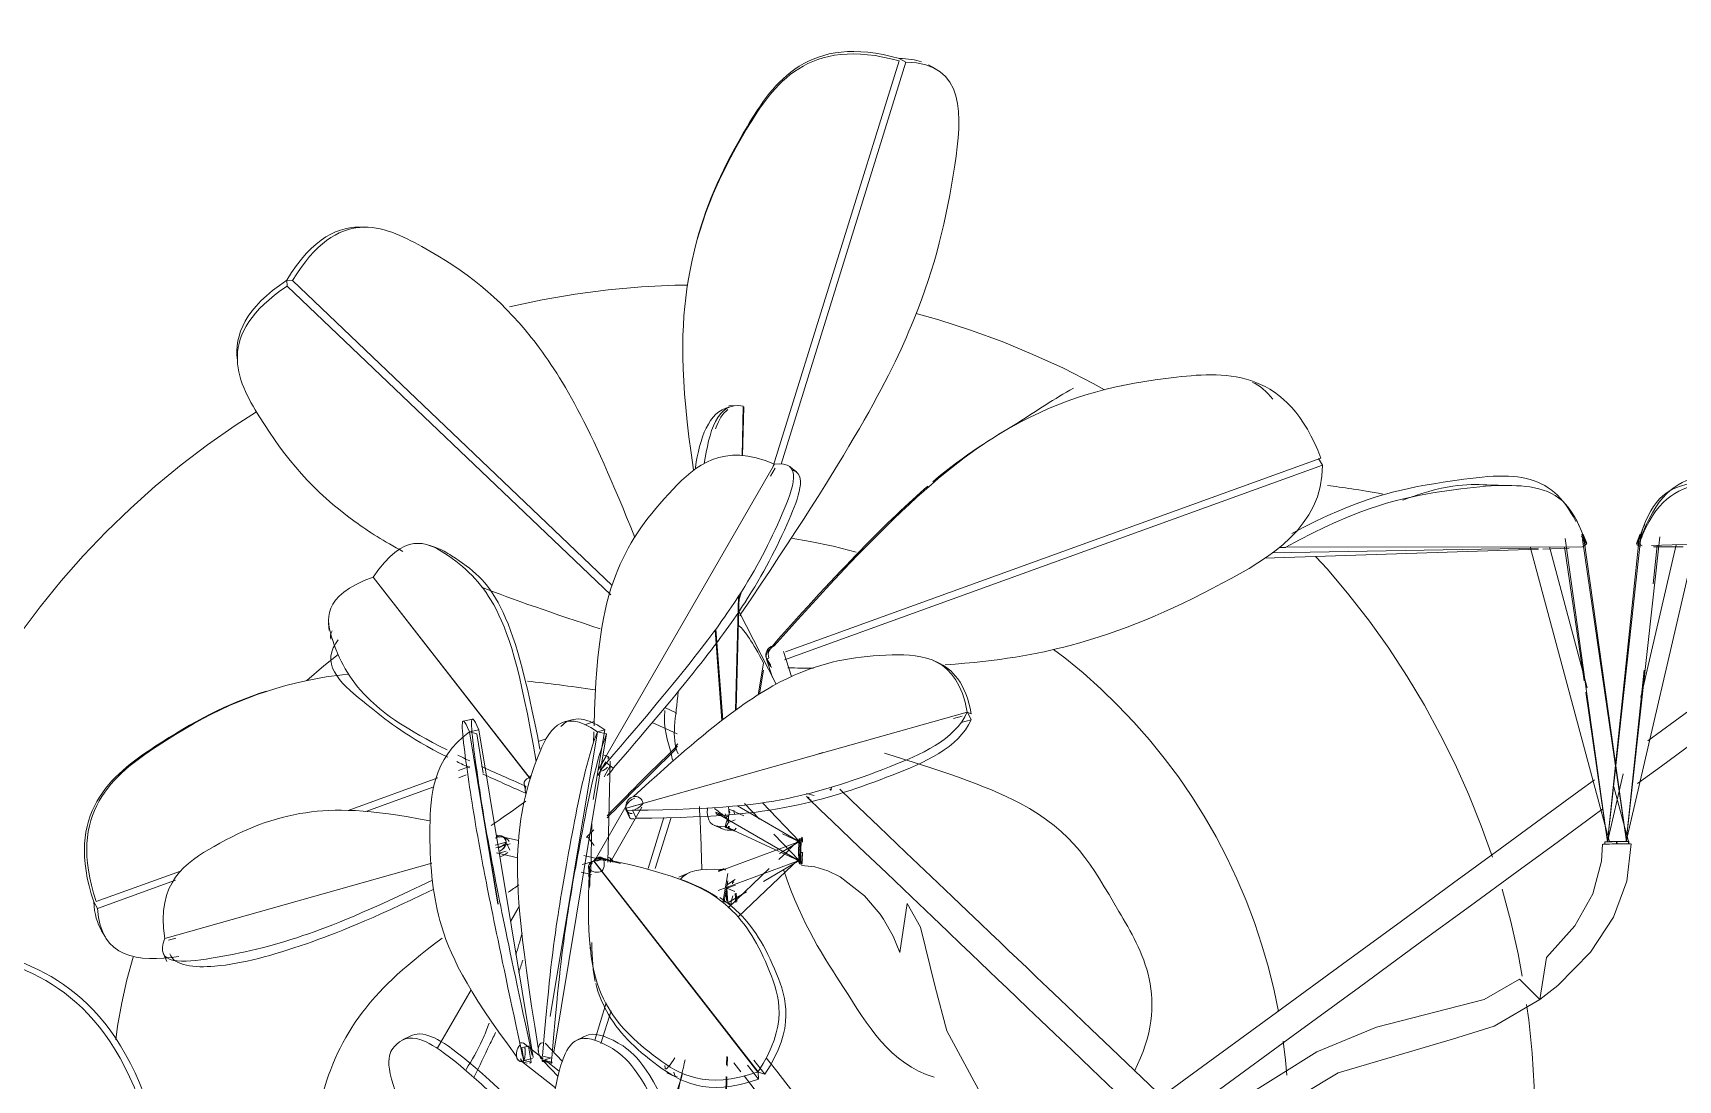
# Model space of a CAD drawing. Header units: inches. Extents: x -956 to 1409, y -1111 to 895.
# Drawn here: x -545.49 to -534.65, y -723.48 to -716.58 of the extents above; entities that cross this region are included whole.
import ezdxf

# ---------------------------------------------------------------- set-up
doc = ezdxf.new("R2010")
doc.units = ezdxf.units.IN
doc.header["$MEASUREMENT"] = 0
doc.layers.add('L-PLNT', color=71, linetype='Continuous', lineweight=9)

# ---------------------------------------------------------------- blocks, each defined once
blk = doc.blocks.new('Plant-Potted 2 - Plant-Potted 2-4433547-8TH FLOOR TELECOM UNDERFLOOR ROUTING PLAN')
at = {"layer": 'L-PLNT', "color": 53}
for p, q in [((0.487, 4.31), (1.317, 6.981)), ((1.362, 6.973), (0.54, 4.323)), ((1.318, 6.997), (1.362, 6.973)), ((1.555, 6.931), (1.511, 6.955)), ((-2.195, 5.885), (-2.234, 5.886)), ((-2.719, 5.535), (-2.68, 5.534)), ((-2.716, 5.497), (-2.718, 5.536)), ((-2.68, 5.534), (-0.575, 3.524)), ((-0.074, 5.531), (-0.076, 5.515)), ((-0.583, 3.461), (-2.716, 5.497)), ((-3.046, 5.036), (-3.043, 4.996)), ((2.797, 4.843), (2.782, 4.84)), ((0.249, 4.709), (0.194, 4.708)), ((0.282, 4.378), (0.29, 4.706)), ((0.293, 4.701), (0.285, 4.377)), ((0.567, 3.085), (4.096, 4.362)), ((4.08, 4.36), (4.106, 4.317)), ((-0.667, 2.307), (0.495, 4.323)), ((0.499, 4.296), (0.47, 4.245)), ((4.106, 4.317), (0.561, 3.034)), ((0.64, 4.272), (0.595, 4.308)), ((5.803, 3.905), (5.779, 3.961)), ((6.229, 3.927), (6.207, 3.87)), ((5.705, 3.833), (5.985, 1.834)), ((5.838, 3.794), (5.814, 3.85)), ((5.84, 3.806), (5.816, 3.862)), ((6.11, 1.836), (5.82, 3.827)), ((5.848, 3.803), (5.824, 3.859)), ((6.11, 1.836), (5.83, 3.835)), ((6.204, 3.842), (5.984, 1.834)), ((6.193, 3.834), (5.984, 1.834)), ((6.109, 1.836), (6.329, 3.844)), ((6.109, 1.836), (6.563, 3.795)), ((6.198, 3.857), (6.176, 3.8)), ((6.184, 3.803), (6.206, 3.86)), ((6.209, 3.865), (6.187, 3.808)), ((6.218, 3.869), (6.197, 3.812)), ((6.275, 3.787), (8.258, 3.852)), ((-1.736, 3.773), (-1.782, 3.789)), ((3.724, 3.703), (5.53, 3.762)), ((3.774, 3.739), (5.527, 3.77)), ((3.866, 3.774), (3.822, 3.774)), ((3.866, 3.775), (5.821, 3.778)), ((5.476, 3.777), (5.998, 1.834)), ((5.558, 3.763), (5.732, 3.769)), ((5.851, 2.848), (5.602, 3.777)), ((5.702, 3.777), (5.831, 2.894)), ((6.437, 3.791), (6.205, 2.786)), ((6.286, 3.535), (6.313, 3.787)), ((6.289, 3.779), (6.483, 3.779)), ((-1.114, 2.25), (-2.149, 3.579)), ((-2.149, 3.578), (-1.115, 2.249)), ((0.28, 3.487), (0.261, 3.426)), ((0.239, 2.701), (0.258, 3.453)), ((0.262, 3.459), (0.243, 2.704)), ((-2.443, 3.274), (-2.439, 3.226)), ((0.507, 2.872), (0.259, 3.359)), ((0.149, 2.634), (0.104, 3.229)), ((0.109, 3.236), (0.155, 2.638)), ((0.468, 3), (0.442, 3.043)), ((0.443, 3.042), (0.458, 3.045)), ((0.443, 3.038), (0.483, 2.916)), ((0.608, 2.923), (0.555, 3.089)), ((0.387, 2.8), (0.423, 3.013)), ((0.423, 2.965), (0.397, 2.808)), ((0.446, 3.032), (0.472, 2.989)), ((1.567, 3.018), (1.542, 3.029)), ((6.109, 1.836), (6.227, 2.964)), ((-2.575, 2.899), (-2.59, 2.896)), ((5.842, 2.819), (5.985, 1.834)), ((-0.148, 2.682), (-0.227, 2.718)), ((-1.495, 2.642), (-1.556, 2.629)), ((-0.841, 2.638), (-0.888, 2.625)), ((-0.754, 2.605), (-0.693, 2.627)), ((-0.483, 2.055), (1.766, 2.689)), ((-0.31, 2.62), (-0.145, 2.546)), ((1.733, 2.662), (1.676, 2.646)), ((1.725, 2.619), (1.791, 2.638)), ((1.766, 2.689), (1.792, 2.678)), ((1.791, 2.638), (1.767, 2.689)), ((-1.454, 2.571), (-1.515, 2.558)), ((-1.515, 2.558), (-1.327, 1.423)), ((-1.326, 1.423), (-1.515, 2.558)), ((-1.515, 2.558), (-1.467, 2.545)), ((-1.467, 2.545), (-1.424, 2.286)), ((-1.096, 0.412), (-1.454, 2.571)), ((-1.062, 2.494), (-1.009, 2.513)), ((-0.671, 2.559), (-0.983, 0.681)), ((-0.983, 0.681), (-0.671, 2.558)), ((-0.959, 0.446), (-0.611, 2.546)), ((-0.623, 2.572), (-0.7, 2.112)), ((-0.671, 2.558), (-0.623, 2.572)), ((-0.611, 2.546), (-0.671, 2.559)), ((-0.614, 2.399), (-0.667, 2.307)), ((0.815, 2.422), (0.785, 2.413)), ((-1.588, 2.304), (-1.514, 2.33)), ((-0.617, 2.361), (-0.668, 2.271)), ((-0.628, 2.262), (-0.587, 2.334)), ((-0.612, 2.354), (-0.567, 2.318)), ((-0.603, 1.699), (-0.588, 2.365)), ((6.088, 2.281), (5.985, 1.834)), ((-2.314, 2.041), (-1.723, 2.255)), ((-1.75, 2.196), (-2.198, 2.034)), ((-1.536, 2.274), (-1.584, 2.256)), ((-1.146, 2.155), (-1.15, 2.203)), ((0.861, 2.18), (0.866, 2.174)), ((6.123, 1.836), (6.027, 2.195)), ((-0.476, 2.082), (-0.692, 1.703)), ((-0.587, 1.697), (-0.379, 2.061)), ((-0.371, 2.087), (-0.483, 2.055)), ((0.197, 2.014), (0.193, 2.066)), ((0.661, 1.834), (0.251, 2.071)), ((0.298, 2.085), (0.397, 1.982)), ((0.661, 1.835), (0.416, 2.091)), ((0.707, 2.152), (0.757, 2.138)), ((0.723, 2.122), (0.718, 2.128)), ((-0.709, 1.953), (-0.716, 1.648)), ((-0.484, 2.046), (-0.46, 1.993)), ((-0.483, 2.056), (-0.459, 2.003)), ((-0.44, 2.042), (-0.416, 1.989)), ((-0.338, 1.657), (-0.234, 1.994)), ((-0.186, 1.993), (-0.29, 1.657)), ((0.109, 2.028), (0.164, 2.005)), ((0.115, 2.015), (0.17, 1.993)), ((0.137, 2.01), (0.659, 1.709)), ((0.192, 1.96), (0.236, 1.979)), ((0.293, 2.004), (0.197, 2.049)), ((-1.339, 1.875), (-1.314, 1.864)), ((-1.279, 1.862), (-1.304, 1.873)), ((-1.191, 1.842), (-1.299, 1.866)), ((-0.694, 1.81), (-0.74, 1.87)), ((0.096, 1.944), (0.153, 1.919)), ((0.227, 1.911), (0.17, 1.936)), ((0.171, 1.93), (0.228, 1.905)), ((0.195, 1.924), (0.526, 1.77)), ((0.491, 1.884), (0.658, 1.71)), ((0.661, 1.834), (0.549, 1.886)), ((0.661, 1.848), (0.595, 1.785)), ((0.654, 1.781), (0.659, 1.854)), ((0.659, 1.854), (0.665, 1.845)), ((0.674, 1.854), (0.659, 1.854)), ((0.665, 1.845), (0.666, 1.763)), ((0.68, 1.845), (0.665, 1.845)), ((0.68, 1.845), (0.674, 1.854)), ((-1.345, 1.811), (-1.272, 1.831)), ((-1.272, 1.831), (-1.345, 1.811)), ((-1.247, 1.82), (-1.342, 1.793)), ((-1.337, 1.76), (-1.197, 1.728)), ((-1.328, 1.757), (-1.273, 1.772)), ((-1.248, 1.779), (-1.272, 1.832)), ((-0.631, 1.713), (-0.761, 1.743)), ((0.661, 1.835), (0.127, 1.638)), ((0.587, 1.777), (0.525, 1.718)), ((0.661, 1.836), (0.528, 1.757)), ((0.54, 1.764), (0.659, 1.709)), ((0.655, 1.698), (0.654, 1.781)), ((0.669, 1.78), (0.654, 1.781)), ((0.666, 1.763), (0.661, 1.689)), ((0.681, 1.762), (0.666, 1.763)), ((0.669, 1.78), (0.67, 1.698)), ((0.676, 1.689), (0.681, 1.762)), ((5.967, 1.833), (5.968, 1.834)), ((6.016, 1.834), (5.967, 1.833)), ((5.967, 1.833), (5.967, 1.817)), ((5.968, 1.818), (5.967, 1.817)), ((5.968, 1.834), (6.047, 1.836)), ((5.968, 1.818), (5.968, 1.834)), ((6.045, 1.818), (6.045, 1.834)), ((6.048, 1.82), (6.047, 1.836)), ((6.048, 1.836), (6.125, 1.837)), ((6.125, 1.837), (6.124, 1.836)), ((6.124, 1.82), (6.124, 1.836)), ((6.126, 1.821), (6.125, 1.837)), ((-3.975, 1.44), (-3.419, 1.641)), ((-3.522, 1.197), (-1.763, 1.693)), ((-0.779, 1.633), (-0.71, 1.617)), ((-0.659, 1.714), (-0.771, 1.683)), ((-0.73, 1.668), (-0.726, 1.62)), ((-0.724, 1.653), (-0.72, 1.605)), ((-0.718, 1.634), (-0.716, 1.632)), ((-0.696, 1.707), (0.386, 0.316)), ((-0.642, 1.637), (-0.696, 1.707)), ((0.387, 0.317), (-0.695, 1.708)), ((-0.695, 1.708), (-0.641, 1.638)), ((-0.603, 1.716), (-0.649, 1.731)), ((-0.59, 1.706), (-0.636, 1.722)), ((-0.618, 1.709), (-0.619, 1.711)), ((-0.58, 1.711), (-0.587, 1.72)), ((-0.063, 1.631), (-0.12, 1.608)), ((0.159, 1.656), (0.124, 1.642)), ((0.125, 1.513), (0.659, 1.71)), ((0.461, 1.657), (0.191, 1.399)), ((0.255, 1.338), (0.66, 1.724)), ((0.423, 1.571), (0.659, 1.711)), ((0.661, 1.689), (0.655, 1.698)), ((0.67, 1.698), (0.655, 1.698)), ((0.661, 1.689), (0.676, 1.689)), ((0.67, 1.698), (0.676, 1.689)), ((-3.452, 1.58), (-3.965, 1.394)), ((-0.723, 1.6), (-0.73, 1.609)), ((-0.129, 1.588), (-0.175, 1.603)), ((0.155, 1.434), (0.187, 1.624)), ((0.187, 1.577), (0.162, 1.428)), ((0.181, 1.527), (0.239, 1.547)), ((0.233, 1.506), (0.181, 1.528)), ((0.188, 1.432), (0.181, 1.527)), ((0.181, 1.527), (0.186, 1.454)), ((0.236, 1.584), (0.185, 1.553)), ((-3.965, 1.394), (-3.991, 1.438)), ((0.209, 1.423), (0.164, 1.441)), ((0.183, 1.428), (0.31, 1.504)), ((0.241, 1.433), (0.237, 1.493)), ((0.243, 1.496), (0.247, 1.439)), ((-1.245, 1.308), (-1.187, 1.408)), ((-3.939, 1.247), (-3.913, 1.204)), ((-3.449, 1.199), (-3.497, 1.186)), ((-3.532, 1.096), (-3.508, 1.044)), ((-0.722, 1.177), (-0.719, 1.129)), ((-1.727, 0.472), (-1.504, 0.858)), ((-0.689, 0.527), (-0.613, 0.772)), ((-0.581, 0.719), (-0.648, 0.504)), ((-1.901, 0.554), (-1.956, 0.528)), ((-0.753, 0.552), (-0.807, 0.526)), ((-1.176, 0.475), (-1.115, 0.488)), ((-1.17, 0.476), (-1.156, 0.392)), ((-1.156, 0.392), (-1.17, 0.476)), ((-1.156, 0.393), (-1.169, 0.476)), ((-1.169, 0.476), (-1.156, 0.393)), ((-1.029, 0.404), (-1.161, 0.508)), ((-1.125, 0.486), (-1.108, 0.38)), ((-0.902, 0.385), (-1.016, 0.507)), ((-1.181, 0.387), (-1.134, 0.374)), ((-1.169, 0.386), (-0.948, 0.212)), ((-1.156, 0.392), (-1.099, 0.405)), ((-1.108, 0.38), (-1.156, 0.393)), ((-1.035, 0.387), (-0.974, 0.374)), ((-1.033, 0.42), (-0.972, 0.407)), ((-1.031, 0.394), (-0.97, 0.381)), ((-0.983, 0.407), (-1.03, 0.393)), ((-1.027, 0.388), (-0.931, 0.286)), ((-0.923, 0.321), (-1.019, 0.396)), ((0.18, 0.364), (0.182, 0.419)), ((0.185, 0.417), (0.183, 0.355)), ((0.228, 0.377), (0.274, 0.318)), ((0.318, 0.362), (0.391, 0.269)), ((0.432, 0.301), (0.359, 0.394)), ((-0.214, 0.31), (-0.157, 0.284)), ((0.172, 0.049), (0.178, 0.286)), ((0.182, 0.285), (0.176, 0.05)), ((0.391, 0.269), (0.387, 0.316)), ((0.387, 0.316), (0.432, 0.301))]:
    blk.add_line(p, q, dxfattribs=at)
at = {"layer": 'L-PLNT', "color": 53, "flags": 128}
for points in [[(-0.078, 5.504), (-0.161, 5.503), (-0.381, 5.492), (-0.6, 5.473), (-0.818, 5.444), (-1.035, 5.407), (-1.251, 5.361)], [(2.671, 4.813), (2.595, 4.855), (2.399, 4.955), (2.198, 5.047), (1.995, 5.131), (1.788, 5.207), (1.578, 5.274), (1.429, 5.316)], [(-2.918, 4.668), (-3.059, 4.577), (-3.24, 4.451), (-3.415, 4.318), (-3.585, 4.178), (-3.749, 4.031), (-3.908, 3.878), (-4.06, 3.719), (-4.205, 3.553), (-4.344, 3.382), (-4.476, 3.206), (-4.6, 3.024), (-4.717, 2.838), (-4.827, 2.647), (-4.929, 2.452), (-5.023, 2.253), (-5.109, 2.05), (-5.187, 1.844), (-5.257, 1.635), (-5.318, 1.424), (-5.369, 1.219)], [(0.605, 3.835), (0.73, 3.814), (0.882, 3.782), (1.033, 3.743)], [(5.829, 3.835), (5.829, 3.837), (5.829, 3.84), (5.829, 3.842), (5.829, 3.844), (5.828, 3.846), (5.828, 3.848), (5.827, 3.85), (5.827, 3.853), (5.826, 3.855), (5.825, 3.857), (5.824, 3.859)], [(8.369, 3.819), (7.545, 3.215), (7.215, 2.974), (6.964, 2.79), (6.746, 2.63), (6.542, 2.481), (6.34, 2.333), (6.183, 2.218)], [(6.198, 3.857), (6.197, 3.855), (6.196, 3.853), (6.196, 3.851), (6.195, 3.849), (6.195, 3.847), (6.194, 3.844), (6.194, 3.842), (6.194, 3.84), (6.194, 3.838), (6.193, 3.836), (6.193, 3.834)], [(6.209, 3.865), (6.208, 3.863), (6.208, 3.861), (6.207, 3.859), (6.206, 3.857), (6.206, 3.854), (6.206, 3.852), (6.205, 3.85), (6.205, 3.848), (6.205, 3.846), (6.205, 3.844), (6.205, 3.842)], [(5.226, 1.732), (5.152, 1.939), (5.071, 2.144), (4.981, 2.345), (4.883, 2.542), (4.778, 2.735), (4.664, 2.924), (4.544, 3.109), (4.416, 3.288), (4.281, 3.462), (4.139, 3.63), (4.063, 3.713)], [(7.999, 3.78), (7.434, 3.367), (7.105, 3.125), (6.853, 2.941), (6.635, 2.781), (6.431, 2.632), (6.251, 2.5)], [(-2.587, 2.896), (-2.474, 2.993), (-2.38, 3.068)], [(2.335, 3.102), (2.409, 3.046), (2.529, 2.947), (2.645, 2.843), (2.756, 2.735), (2.864, 2.623), (2.966, 2.506), (3.064, 2.386), (3.157, 2.261), (3.245, 2.133), (3.328, 2.002), (3.405, 1.867), (3.477, 1.73), (3.543, 1.589), (3.604, 1.446), (3.659, 1.301), (3.708, 1.153), (3.751, 1.004), (3.788, 0.853), (3.816, 0.716)], [(0.456, 3.019), (0.454, 3.02), (0.453, 3.022), (0.452, 3.023), (0.451, 3.024), (0.45, 3.026), (0.449, 3.027), (0.448, 3.028), (0.447, 3.029), (0.447, 3.03), (0.446, 3.031), (0.446, 3.032)], [(-0.595, 2.387), (-0.596, 2.389), (-0.597, 2.39), (-0.598, 2.391), (-0.599, 2.392), (-0.6, 2.393), (-0.601, 2.394), (-0.602, 2.395), (-0.603, 2.396), (-0.603, 2.396), (-0.604, 2.397), (-0.605, 2.398)], [(-1.156, 2.218), (-1.155, 2.215), (-1.155, 2.212), (-1.154, 2.209), (-1.153, 2.206), (-1.152, 2.202), (-1.151, 2.199), (-1.15, 2.196), (-1.148, 2.193), (-1.146, 2.19), (-1.145, 2.187), (-1.143, 2.185)], [(0.925, 2.181), (1.006, 2.104), (1.184, 1.934), (1.362, 1.763), (1.528, 1.605), (1.666, 1.474), (1.769, 1.375), (1.85, 1.298), (1.918, 1.232), (1.98, 1.174), (2.038, 1.118), (2.097, 1.062), (2.158, 1.004), (2.223, 0.941), (2.296, 0.872), (2.378, 0.794), (2.473, 0.703), (2.583, 0.598), (2.713, 0.474), (2.867, 0.327), (3.012, 0.188)], [(5.899, 2.242), (5.795, 2.167), (5.55, 1.987), (5.277, 1.787), (4.971, 1.563), (4.627, 1.311), (4.239, 1.027), (3.804, 0.708), (3.317, 0.352), (3.038, 0.148)], [(-0.402, 2.128), (-0.398, 2.126), (-0.395, 2.124), (-0.392, 2.122), (-0.389, 2.121), (-0.387, 2.119), (-0.385, 2.117), (-0.383, 2.115), (-0.381, 2.114), (-0.38, 2.112), (-0.379, 2.11), (-0.378, 2.109)], [(0.72, 2.118), (0.796, 2.045), (0.877, 1.968), (1.054, 1.798), (1.233, 1.628), (1.398, 1.47), (1.536, 1.338), (1.64, 1.239), (1.721, 1.162), (1.789, 1.097), (1.85, 1.038), (1.909, 0.982), (1.967, 0.926), (2.028, 0.868), (2.094, 0.806), (2.166, 0.736), (2.248, 0.658), (2.343, 0.568), (2.454, 0.462), (2.584, 0.338), (2.737, 0.191), (2.883, 0.052)], [(-0.476, 2.033), (-0.477, 2.035), (-0.478, 2.036), (-0.479, 2.037), (-0.48, 2.038), (-0.481, 2.04), (-0.481, 2.041), (-0.482, 2.042), (-0.482, 2.043), (-0.483, 2.044), (-0.483, 2.045), (-0.484, 2.046)], [(0.115, 2.015), (0.117, 2.015), (0.119, 2.014), (0.121, 2.013), (0.123, 2.013), (0.126, 2.012), (0.128, 2.012), (0.13, 2.011), (0.132, 2.011), (0.134, 2.011), (0.136, 2.011), (0.138, 2.011)], [(5.954, 2.051), (5.906, 2.015), (5.661, 1.836), (5.388, 1.636), (5.082, 1.412), (4.737, 1.16), (4.35, 0.876), (3.914, 0.557), (3.427, 0.201), (3.156, 0.002)], [(-1.304, 1.873), (-1.3, 1.871), (-1.297, 1.869), (-1.293, 1.867), (-1.291, 1.865), (-1.289, 1.863), (-1.286, 1.861), (-1.285, 1.86), (-1.283, 1.858), (-1.282, 1.856), (-1.28, 1.855), (-1.279, 1.854)], [(0.171, 1.93), (0.173, 1.929), (0.175, 1.928), (0.177, 1.927), (0.18, 1.927), (0.182, 1.926), (0.184, 1.926), (0.186, 1.925), (0.188, 1.925), (0.191, 1.925), (0.193, 1.925), (0.195, 1.925)], [(6.14, 1.821), (6.112, 1.575), (6.024, 1.337), (5.873, 1.106), (5.658, 0.887), (5.539, 0.793)], [(5.952, 1.818), (5.946, 1.706), (5.888, 1.49), (5.769, 1.28), (5.583, 1.071), (5.539, 0.793)], [(-0.73, 1.668), (-0.73, 1.665), (-0.729, 1.662), (-0.729, 1.659), (-0.728, 1.655), (-0.727, 1.652), (-0.726, 1.649), (-0.724, 1.646), (-0.723, 1.643), (-0.721, 1.64), (-0.719, 1.637), (-0.717, 1.634)], [(-0.62, 1.71), (-0.622, 1.713), (-0.624, 1.716), (-0.627, 1.718), (-0.629, 1.72), (-0.632, 1.723), (-0.635, 1.724), (-0.638, 1.726), (-0.64, 1.728), (-0.643, 1.729), (-0.646, 1.73), (-0.649, 1.731)], [(0.673, 1.678), (0.761, 1.668), (0.846, 1.643), (0.929, 1.602), (1.088, 1.477), (1.191, 1.356), (1.213, 1.324)], [(5.422, 0.948), (5.396, 1.094), (5.348, 1.309), (5.291, 1.521)], [(1.213, 1.324), (1.278, 1.211), (1.321, 1.104), (1.369, 1.427)], [(1.856, 0.172), (1.631, 0.588), (1.554, 0.878), (1.457, 1.271), (1.369, 1.427)], [(-3.846, 0.529), (-3.834, 0.619), (-3.806, 0.771), (-3.772, 0.923), (-3.732, 1.073)], [(3.564, 0.132), (4.069, 0.449), (4.462, 0.612), (5.172, 0.794), (5.405, 0.927), (5.539, 0.793)], [(5.539, 0.793), (5.239, 0.619), (4.963, 0.532), (4.21, 0.31), (3.736, 0.024), (3.675, -0.02)], [(5.505, 0), (5.501, 0.22), (5.488, 0.44), (5.466, 0.659), (5.451, 0.761)], [(-1.165, 0.509), (-1.166, 0.509), (-1.167, 0.509), (-1.169, 0.509), (-1.17, 0.509), (-1.171, 0.509), (-1.172, 0.509), (-1.173, 0.508), (-1.175, 0.508), (-1.176, 0.508), (-1.177, 0.508), (-1.178, 0.508)], [(-1.038, 0.508), (-1.036, 0.508), (-1.034, 0.509)], [(3.848, 0.52), (3.863, 0.394), (3.871, 0.296)], [(-1.181, 0.387), (-1.179, 0.386), (-1.178, 0.386), (-1.176, 0.386), (-1.174, 0.385), (-1.173, 0.385), (-1.171, 0.385), (-1.17, 0.385), (-1.168, 0.385), (-1.167, 0.385), (-1.166, 0.385), (-1.165, 0.385)], [(-1.022, 0.386), (-1.023, 0.386), (-1.024, 0.386), (-1.025, 0.386), (-1.027, 0.386), (-1.028, 0.386), (-1.029, 0.386), (-1.03, 0.386), (-1.031, 0.386), (-1.033, 0.387), (-1.034, 0.387), (-1.035, 0.387)], [(0.44, 0.41), (0.51, 0.321), (0.607, 0.196), (0.634, 0.161)], [(0.295, 0.291), (0.362, 0.206), (0.459, 0.081)]]:
    blk.add_lwpolyline(points, dxfattribs=at)
at = {"layer": 'L-PLNT', "color": 53}
for centre, major_axis, ratio, start_param, end_param in [((5.767, 3.834), (0.0625, 0.0011), 0.009076, 5.746624, 6.270223), ((5.767, 3.834), (0.0625, 0.0011), 0.009076, 0, 0.510637), ((5.767, 3.834), (0.0625, 0.0011), 0.009076, 5.746624, 6.270223), ((5.791, 3.778), (0.0575, 0.0246), 0.214764, 5.178683, 6.749479), ((5.767, 3.834), (0.0625, 0.0011), 0.009076, 0.001107, 0.510637), ((5.767, 3.834), (0.0575, 0.0246), 0.214764, 5.964081, 6.283185), ((5.767, 3.834), (0.0575, 0.0246), 0.214764, 5.964081, 6.283185), ((5.78, 3.77), (0.0576, 0.0242), 0.207801, 5.472029, 6.781026), ((6.234, 3.778), (-0.0583, 0.0225), 0.198314, 5.8099, 7.380697), ((6.246, 3.786), (-0.0584, 0.0223), 0.224252, 5.79226, 7.363057), ((6.256, 3.835), (-0.0583, 0.0225), 0.198314, 5.8099, 7.118897), ((6.256, 3.835), (0.0625, 0.0011), 0.009076, 2.605032, 3.12863), ((6.256, 3.835), (0.0625, 0.0011), 0.009076, 3.141593, 3.652229), ((6.255, 3.835), (0.0625, 0.0011), 0.009076, 3.140482, 3.652229), ((6.255, 3.835), (0.0625, 0.0011), 0.009076, 2.605032, 3.12863), ((6.256, 3.835), (-0.0583, 0.0225), 0.198314, 5.548101, 7.118897), ((6.267, 3.843), (0.0625, 0.0011), 0.009076, 3.140435, 3.652229), ((6.267, 3.843), (0.0625, 0.0011), 0.009076, 2.605032, 3.12863), ((6.267, 3.843), (0.0625, 0.0011), 0.009076, 2.605032, 3.12863), ((6.267, 3.843), (0.0625, 0.0011), 0.009076, 3.141593, 3.652229), ((6.267, 3.843), (-0.0584, 0.0223), 0.224252, 6.05406, 6.577659), ((6.267, 3.843), (-0.0584, 0.0223), 0.224252, 6.05406, 6.577659), ((0.233, 3.337), (0.0298, 0.055), 0.593922, 4.772385, 5.034185), ((0.499, 3.063), (-0.0126, 0.0612), 0.966431, 0.13909, 1.709886), ((0.499, 3.063), (-0.0126, 0.0612), 0.966431, 0, 1.709886), ((0.499, 3.063), (0.0432, 0.0452), 0.860829, 1.308997, 2.617994), ((0.499, 3.063), (0.0432, 0.0452), 0.860829, 1.308997, 2.617994), ((0.515, 3.066), (-0.0126, 0.0612), 0.966431, 0.13909, 1.709886), ((0.525, 3.021), (0.0535, 0.0323), 0.593922, 2.819797, 3.343396), ((-0.643, 2.349), (0.0617, 0.0099), 0.898463, 0.940364, 1.202163), ((-0.644, 2.349), (0.0393, 0.0486), 0.379256, 5.629339, 6.676537), ((-0.099, 2.435), (-0.0617, 0.0098), 0.966431, 5.620497, 6.283185), ((-0.101, 2.419), (-0.0617, 0.0098), 0.966431, 5.620497, 6.144095), ((-0.099, 2.435), (-0.0617, 0.0098), 0.966431, 5.620497, 6.144095), ((-0.644, 2.349), (0.0393, 0.0486), 0.379256, 4.058543, 5.105741), ((-0.644, 2.349), (0.0393, 0.0486), 0.379256, 4.058543, 5.105741), ((-0.644, 2.349), (0.0493, 0.0384), 0.704903, 4.18879, 4.974188), ((-0.644, 2.349), (0.0493, 0.0384), 0.704903, 4.18879, 4.974188), ((-0.599, 2.313), (0.0393, 0.0486), 0.379256, 4.058543, 5.105741), ((-1.093, 2.223), (0.0623, 0.005), 0.63886, 1.968422, 3.277419), ((-1.093, 2.223), (0.0623, 0.005), 0.63886, 3.539218, 3.801017), ((-1.093, 2.223), (0.0623, 0.005), 0.63886, 3.539218, 3.801017), ((-1.094, 2.222), (0.0201, 0.0592), 0.63886, 0.911372, 1.173171), ((0.784, 2.186), (0.0647, 0.0678), 0.860829, 5.235988, 5.497787), ((-0.427, 2.071), (0.0248, 0.0574), 0.898463, 0.630433, 2.201229), ((-0.427, 2.071), (0.0248, 0.0574), 0.898463, 5.342822, 8.484414), ((-0.427, 2.071), (0.0493, 0.0384), 0.704903, 1.047198, 2.356194), ((-0.427, 2.071), (0.0493, 0.0384), 0.704903, 1.047198, 2.356194), ((-0.427, 2.072), (0.0568, 0.0261), 0.379256, 4.580837, 5.889834), ((0.784, 2.186), (0.0647, 0.0678), 0.860829, 2.879793, 3.403392), ((-0.427, 2.072), (0.0568, 0.0261), 0.379256, 2.748241, 4.319037), ((-0.427, 2.072), (0.0568, 0.0261), 0.379256, 2.748241, 4.319037), ((-0.427, 2.072), (0.0493, 0.0384), 0.704903, 2.879793, 3.926991), ((-0.427, 2.071), (0.0493, 0.0384), 0.704903, 2.879793, 3.926991), ((-0.403, 2.019), (0.0568, 0.0261), 0.379256, 3.141593, 4.057238), ((0.139, 2.073), (0.0236, 0.0579), 0.307426, 2.591274, 3.638472), ((0.139, 2.073), (0.0236, 0.0579), 0.307426, 2.591274, 3.638472), ((0.139, 2.073), (0.0012, 0.0625), 0.068314, 2.520047, 3.567244), ((0.139, 2.073), (0.0012, 0.0625), 0.068314, 2.781846, 3.567244), ((0.194, 2.051), (0.0236, 0.0579), 0.307426, 2.591274, 3.900271), ((0.196, 1.987), (0.0253, 0.0572), 0.112184, 2.724855, 4.295652), ((0.196, 1.987), (0.0253, 0.0572), 0.112184, 1.415858, 4.295652), ((0.196, 1.986), (-0.0237, 0.0578), 0.236011, 0.885975, 1.933173), ((0.196, 1.986), (-0.0237, 0.0578), 0.236011, 0.885975, 1.933173), ((0.196, 1.986), (0.0012, 0.0625), 0.068314, 1.21105, 1.996448), ((0.196, 1.986), (0.0012, 0.0625), 0.068314, 1.21105, 1.996448), ((0.196, 1.986), (0.0012, 0.0625), 0.068314, 5.39984, 5.66164), ((0.196, 1.986), (0.0012, 0.0625), 0.068314, 5.39984, 5.66164), ((0.252, 2.009), (-0.0237, 0.0578), 0.236011, 0.885975, 1.409574), ((-1.329, 1.815), (0.0493, 0.0384), 0.704903, 6.021386, 7.592182), ((-1.328, 1.816), (0.0493, 0.0384), 0.704903, 1.047198, 1.308997), ((-1.329, 1.815), (0.0248, 0.0574), 0.898463, 5.342822, 6.913618), ((-1.329, 1.815), (0.0248, 0.0574), 0.898463, 5.342822, 6.913618), ((-1.328, 1.816), (0.0493, 0.0384), 0.704903, 6.021386, 7.330383), ((-1.304, 1.804), (0.0248, 0.0574), 0.898463, 5.604621, 6.913618), ((0.196, 1.987), (0.0012, 0.0625), 0.068314, 2.520047, 3.567244), ((0.196, 1.986), (0.0012, 0.0625), 0.068314, 2.520047, 3.567244), ((0.196, 1.986), (0.0012, 0.0625), 0.068314, 3.567244, 3.829044), ((0.253, 1.962), (0.0253, 0.0572), 0.112184, 2.724855, 4.033852), ((0.66, 1.786), (0.0012, 0.0625), 0.068314, 4.614442, 7.232436), ((0.675, 1.771), (0.0017, 0.0937), 0.068314, 6.185238, 9.065032), ((0.675, 1.771), (0.0017, 0.0937), 0.068314, 5.39984, 6.185238), ((-1.329, 1.816), (0.0568, 0.0261), 0.379256, 4.580837, 5.889834), ((-1.329, 1.816), (0.0568, 0.0261), 0.379256, 4.580837, 5.889834), ((-1.305, 1.764), (0.0568, 0.0261), 0.379256, 4.319037, 5.366235), ((-1.329, 1.816), (0.0493, 0.0384), 0.704903, 4.45059, 5.497787), ((-1.328, 1.816), (0.0493, 0.0384), 0.704903, 4.45059, 5.497787), ((-0.669, 1.672), (0.0201, 0.0592), 0.63886, 5.88556, 7.456356), ((0.66, 1.772), (0.0012, 0.0625), 0.068314, 0.949251, 2.520047), ((0.66, 1.771), (0.0012, 0.0625), 0.068314, 0.949251, 3.567244), ((0.66, 1.772), (0.0012, 0.0625), 0.068314, 1.21105, 1.996448), ((0.66, 1.773), (0.0012, 0.0625), 0.068314, 1.21105, 1.996448), ((0.66, 1.772), (0.0012, 0.0625), 0.068314, 1.472849, 1.996448), ((0.66, 1.772), (0.0012, 0.0625), 0.068314, 2.520047, 5.66164), ((0.66, 1.786), (0.0012, 0.0625), 0.068314, 1.21105, 1.472849), ((0.66, 1.772), (0.0012, 0.0625), 0.068314, 1.21105, 1.472849), ((0.66, 1.786), (0.0012, 0.0625), 0.068314, 1.472849, 1.996448), ((0.66, 1.772), (0.0012, 0.0625), 0.068314, 2.258248, 4.614442), ((0.66, 1.773), (0.0012, 0.0625), 0.068314, 2.520047, 5.66164), ((0.66, 1.786), (0.0012, 0.0625), 0.068314, 2.520047, 4.614442), ((0.66, 1.773), (0.0012, 0.0625), 0.068314, 5.66164, 6.970637), ((0.66, 1.772), (0.0012, 0.0625), 0.068314, 4.614442, 6.970637), ((0.66, 1.772), (0.0012, 0.0625), 0.068314, 5.66164, 6.970637), ((0.66, 1.772), (0.0012, 0.0625), 0.068314, 0.425652, 0.687451), ((0.66, 1.772), (0.0012, 0.0625), 0.068314, 3.567244, 6.708837), ((0.66, 1.771), (0.0012, 0.0625), 0.068314, 3.567244, 6.708837), ((0.675, 1.771), (0.0017, 0.0937), 0.068314, 4.352643, 4.614442), ((6.046, 1.819), (0.0937, 0.0016), 0.009076, 3.39043, 4.175828), ((6.046, 1.819), (0.0937, 0.0016), 0.009076, 0.248837, 2.866831), ((6.046, 1.835), (0.0625, 0.0011), 0.009076, 1.819634, 3.12863), ((6.047, 1.835), (0.0625, 0.0011), 0.009076, 3.139324, 4.175828), ((6.046, 1.835), (0.0625, 0.0011), 0.009076, 2.605032, 3.12863), ((6.046, 1.835), (0.0625, 0.0011), 0.009076, 3.140435, 4.175828), ((6.046, 1.835), (0.0625, 0.0011), 0.009076, 3.140482, 3.652229), ((6.047, 1.835), (0.0625, 0.0011), 0.009076, 0.510637, 3.12863), ((6.047, 1.835), (0.0625, 0.0011), 0.009076, 1.557834, 3.12863), ((6.047, 1.835), (0.0625, 0.0011), 0.009076, 3.142699, 3.652229), ((6.048, 1.835), (0.0625, 0.0011), 0.009076, 2.605032, 3.12863), ((6.048, 1.835), (0.0625, 0.0011), 0.009076, 3.142755, 4.175828), ((6.046, 1.835), (0.0625, 0.0011), 0.009076, 3.652229, 3.914029), ((6.046, 1.835), (0.0625, 0.0011), 0.009076, 1.296035, 2.605032), ((6.047, 1.835), (0.0625, 0.0011), 0.009076, 3.652229, 4.175828), ((6.048, 1.835), (0.0625, 0.0011), 0.009076, 1.296035, 2.605032), ((6.061, 1.835), (0.0625, 0.0011), 0.009076, 2.866831, 3.12863), ((6.061, 1.835), (0.0625, 0.0011), 0.009076, 3.143861, 3.39043), ((6.061, 1.835), (0.0625, 0.0011), 0.009076, 3.652229, 3.914029), ((6.047, 1.835), (0.0625, 0.0011), 0.009076, 6.280916, 7.841019), ((6.061, 1.835), (0.0625, 0.0011), 0.009076, 0.002269, 1.557834), ((6.046, 1.835), (0.0625, 0.0011), 0.009076, 6.282028, 7.317421), ((6.048, 1.835), (0.0625, 0.0011), 0.009076, 0.001162, 1.034235), ((6.046, 1.835), (0.0625, 0.0011), 0.009076, 5.484825, 5.746624), ((6.046, 1.835), (0.0625, 0.0011), 0.009076, 5.484825, 6.270223), ((6.047, 1.835), (0.0625, 0.0011), 0.009076, 5.484825, 6.270223), ((6.047, 1.835), (0.0625, 0.0011), 0.009076, 5.484825, 6.270223), ((6.046, 1.835), (0.0625, 0.0011), 0.009076, 0.510637, 0.772436), ((6.061, 1.835), (0.0625, 0.0011), 0.009076, 5.223026, 6.270223), ((6.048, 1.835), (0.0625, 0.0011), 0.009076, 5.484825, 5.746624), ((6.046, 1.835), (0.0625, 0.0011), 0.009076, 5.746624, 6.270223), ((6.046, 1.835), (0.0625, 0.0011), 0.009076, 6.282074, 6.793822), ((6.047, 1.835), (0.0625, 0.0011), 0.009076, 0.001107, 0.510637), ((6.048, 1.835), (0.0625, 0.0011), 0.009076, 5.746624, 6.270223), ((6.046, 1.819), (0.0937, 0.0016), 0.009076, 5.746624, 6.008424), ((-0.668, 1.673), (0.0623, 0.005), 0.63886, 1.968422, 3.539218), ((-0.668, 1.673), (0.0623, 0.005), 0.63886, 1.968422, 5.110014), ((-0.668, 1.673), (0.0493, 0.0384), 0.704903, 1.832596, 3.141593), ((-0.664, 1.625), (0.0623, 0.005), 0.63886, 2.49202, 3.539218), ((-0.668, 1.673), (0.0493, 0.0384), 0.704903, 1.832596, 2.617158), ((-0.668, 1.673), (0.0493, 0.0384), 0.704903, 2.617994, 3.141593), ((-0.667, 1.671), (0.0493, 0.0384), 0.704903, 1.832596, 2.356194), ((-0.669, 1.672), (0.0201, 0.0592), 0.63886, 4.314764, 7.456356), ((-0.668, 1.673), (0.0493, 0.0384), 0.704903, 0, 1.570796), ((-0.669, 1.672), (0.0493, 0.0384), 0.704903, 0, 1.570796), ((-0.661, 1.664), (0.0493, 0.0384), 0.704903, 0.785398, 1.308997), ((-0.661, 1.663), (0.0493, 0.0384), 0.704903, 1.047198, 1.308997), ((-0.659, 1.664), (0.0493, 0.0384), 0.704903, 0.785398, 1.308997), ((-0.66, 1.664), (0.0493, 0.0384), 0.704903, 0.785398, 1.308997), ((-0.659, 1.664), (0.0493, 0.0384), 0.704903, 1.047198, 1.308997), ((-0.649, 1.657), (0.074, 0.0576), 0.704903, 1.047198, 1.308997), ((-0.667, 1.671), (0.0493, 0.0384), 0.704903, 0.785398, 1.047198), ((-0.661, 1.663), (0.0493, 0.0384), 0.704903, 0.785398, 1.047198), ((-0.659, 1.664), (0.0493, 0.0384), 0.704903, 0.785398, 1.047198), ((-0.623, 1.657), (0.0201, 0.0592), 0.63886, 5.88556, 6.932758), ((-0.649, 1.657), (0.074, 0.0576), 0.704903, 6.021386, 6.806784), ((0.182, 1.598), (-0.0237, 0.0578), 0.236011, 5.598364, 6.645562), ((0.66, 1.773), (0.0012, 0.0625), 0.068314, 2.258248, 2.520047), ((0.66, 1.772), (0.0012, 0.0625), 0.068314, 2.258248, 3.567244), ((0.675, 1.771), (0.0017, 0.0937), 0.068314, 3.567244, 4.090843), ((-0.649, 1.657), (0.074, 0.0576), 0.704903, 2.879793, 3.141593), ((0.184, 1.491), (0.0012, 0.0625), 0.068314, 0.949251, 2.258248), ((0.184, 1.491), (0.0012, 0.0625), 0.068314, 0.949251, 2.258248), ((0.184, 1.491), (0.0012, 0.0625), 0.068314, 5.923439, 6.185238), ((0.184, 1.49), (0.0012, 0.0625), 0.068314, 5.923439, 6.185238), ((0.242, 1.511), (-0.0208, 0.059), 0.183599, 5.836394, 6.883592), ((0.184, 1.49), (-0.0208, 0.059), 0.183599, 1.647604, 2.171203), ((0.184, 1.491), (0.0236, 0.0579), 0.307426, 3.900271, 4.162071), ((0.184, 1.491), (0.0012, 0.0625), 0.068314, 3.829044, 4.090843), ((0.184, 1.491), (0.0012, 0.0625), 0.068314, 3.829044, 4.090843), ((0.239, 1.469), (0.0236, 0.0579), 0.307426, 1.544077, 2.591274), ((-1.165, 0.447), (0.0167, 0.0602), 0.610978, 0.911515, 3.791308), ((-1.165, 0.447), (0, 0.0625), 0.287336, 2.356194, 5.235988), ((-1.165, 0.447), (-0.0133, 0.0611), 0.09015, 1.069146, 2.639943), ((-1.165, 0.447), (-0.0133, 0.0611), 0.09015, 1.069146, 2.639943), ((-1.165, 0.447), (0, 0.0625), 0.287336, 3.665191, 5.235988), ((-1.104, 0.46), (-0.0133, 0.0611), 0.09015, 1.069146, 2.116344), ((-1.021, 0.448), (-0.0167, 0.0602), 0.610978, 0.921081, 2.230078), ((-1.021, 0.448), (-0.0167, 0.0602), 0.610978, 6.157068, 8.513263), ((-1.165, 0.447), (0.0167, 0.0602), 0.610978, 2.220512, 3.791308), ((-1.165, 0.447), (0, 0.0625), 0.287336, 2.356194, 3.665191), ((-1.117, 0.434), (0.0167, 0.0602), 0.610978, 3.529509, 3.791308), ((-1.022, 0.448), (0.0133, 0.0611), 0.09015, 2.334246, 3.643243), ((-1.022, 0.448), (0.0133, 0.0611), 0.09015, 2.334246, 3.643243), ((-1.022, 0.448), (0, 0.0625), 0.287336, 2.617994, 3.926991), ((-1.021, 0.448), (0, 0.0625), 0.287336, 2.617994, 3.926991), ((-0.961, 0.435), (0.0133, 0.0611), 0.09015, 2.072446, 3.643243)]:
    blk.add_ellipse(centre, major_axis=major_axis, ratio=ratio, start_param=start_param, end_param=end_param, dxfattribs=at)
for points, knots in [([(-0.017, 5.798), (0.053, 6.057), (0.287, 6.558), (0.721, 7.166), (1.319, 6.997)], [0.0543564, 0.0543564, 0.0543564, 0.0543564, 0.08433211, 0.11859579, 0.11859579, 0.11859579, 0.11859579]), ([(1.317, 6.981), (0.718, 7.15), (0.221, 6.454), (-0.114, 5.659), (-0.129, 4.897), (-0.039, 4.285)], [-0.1185958, -0.1185958, -0.1185958, -0.1185958, -0.0843321, -0.0450854, -0.0132753, -0.0132753, -0.0132753, -0.0132753]), ([(0.274, 3.337), (1, 4.409), (1.469, 5.277), (1.695, 6.199), (1.762, 6.97), (1.362, 6.973)], [-0.1185958, -0.1185958, -0.1185958, -0.1185958, -0.0735104, -0.0342637, 0, 0, 0, 0]), ([(-0.425, 3.839), (-0.719, 4.581), (-1.115, 5.266), (-1.734, 5.747), (-2.381, 6.029), (-2.68, 5.534)], [-0.1100166, -0.1100166, -0.1100166, -0.1100166, -0.0735104, -0.0342637, 0, 0, 0, 0]), ([(-2.716, 5.497), (-3.196, 5.175), (-2.884, 4.542), (-2.485, 4.074), (-2.078, 3.814), (-1.953, 3.747)], [-0.11859579, -0.11859579, -0.11859579, -0.11859579, -0.08433211, -0.04508537, -0.03226273, -0.03226273, -0.03226273, -0.03226273]), ([(4.096, 4.362), (3.88, 4.945), (3.03, 4.923), (2.089, 4.683), (1.341, 4.082), (0.494, 3.125)], [-0.1185958, -0.1185958, -0.1185958, -0.1185958, -0.0843321, -0.0450854, 0, 0, 0, 0]), ([(1.538, 4.207), (1.757, 4.394), (2.051, 4.556), (2.343, 4.757), (2.465, 4.823)], [0.02470746, 0.02470746, 0.02470746, 0.02470746, 0.04508537, 0.0592979, 0.0592979, 0.0592979, 0.0592979]), ([(-0.026, 4.296), (-0.026, 4.298), (0.002, 4.49), (0.061, 4.67), (0.199, 4.7)], [0.08400535, 0.08400535, 0.08400535, 0.08400535, 0.08433211, 0.11592924, 0.11592924, 0.11592924, 0.11592924]), ([(0.495, 4.323), (0.154, 4.473), (-0.238, 4.122), (-0.57, 3.667), (-0.678, 3.165), (-0.694, 2.598)], [0, 0, 0, 0, 0.0342637, 0.0735104, 0.1136543, 0.1136543, 0.1136543, 0.1136543]), ([(-0.612, 2.354), (-0.086, 2.965), (0.282, 3.45), (0.537, 3.946), (0.691, 4.351), (0.494, 4.323)], [0, 0, 0, 0, 0.0450854, 0.0843321, 0.1185958, 0.1185958, 0.1185958, 0.1185958]), ([(0.608, 4.286), (0.715, 4.261), (0.572, 3.889), (0.327, 3.414), (-0.041, 2.928), (-0.567, 2.318)], [-0.1136543, -0.1136543, -0.1136543, -0.1136543, -0.0843321, -0.0450854, 0, 0, 0, 0]), ([(1.621, 3), (1.978, 3.025), (2.597, 3.137), (3.353, 3.463), (4.109, 3.911), (4.106, 4.317)], [-0.09882983, -0.09882983, -0.09882983, -0.09882983, -0.07351042, -0.03426369, 0, 0, 0, 0]), ([(3.905, 3.866), (4.359, 4.11), (4.96, 4.22), (5.491, 4.284), (5.692, 4.109), (5.777, 3.945)], [0.0014737, 0.0014737, 0.0014737, 0.0014737, 0.0342637, 0.0735104, 0.1124303, 0.1124303, 0.1124303, 0.1124303]), ([(6.218, 3.869), (6.327, 4.141), (6.56, 4.285), (7.146, 4.263), (7.784, 4.166), (8.278, 3.91)], [0, 0, 0, 0, 0.0450854, 0.0843321, 0.1185714, 0.1185714, 0.1185714, 0.1185714]), ([(5.84, 3.806), (5.755, 4.074), (5.541, 4.211), (4.978, 4.168), (4.358, 4.049), (3.866, 3.775)], [-0.1185958, -0.1185958, -0.1185958, -0.1185958, -0.0735104, -0.0342637, 0, 0, 0, 0]), ([(5.265, 4.185), (5.131, 4.184), (4.999, 4.214), (4.681, 4.103), (4.636, 4.086)], [0.0543564, 0.0543564, 0.0543564, 0.0543564, 0.08433211, 0.08893868, 0.08893868, 0.08893868, 0.08893868]), ([(8.258, 3.852), (7.763, 4.109), (7.124, 4.206), (6.539, 4.228), (6.305, 4.084), (6.197, 3.812)], [-0.1185958, -0.1185958, -0.1185958, -0.1185958, -0.0843321, -0.0450854, 0, 0, 0, 0]), ([(6.792, 4.208), (6.703, 4.212), (6.439, 4.203), (6.282, 4.108), (6.206, 3.86)], [0.05541136, 0.05541136, 0.05541136, 0.05541136, 0.07351042, 0.11859579, 0.11859579, 0.11859579, 0.11859579]), ([(-1.076, 2.364), (-1.182, 2.989), (-1.332, 3.443), (-1.629, 3.731), (-1.944, 3.882), (-2.149, 3.578)], [0.0020612, 0.0020612, 0.0020612, 0.0020612, 0.0450854, 0.0843321, 0.1185958, 0.1185958, 0.1185958, 0.1185958]), ([(-1.736, 3.773), (-1.699, 3.761), (-1.52, 3.651), (-1.296, 3.472), (-1.142, 2.928), (-1.05, 2.444)], [-0.09364988, -0.09364988, -0.09364988, -0.09364988, -0.08433211, -0.04508537, -0.00494149, -0.00494149, -0.00494149, -0.00494149]), ([(-2.149, 3.579), (-2.494, 3.454), (-2.424, 3.112), (-2.241, 2.793), (-1.934, 2.576), (-1.662, 2.439)], [0, 0, 0, 0, 0.0342637, 0.0735104, 0.1037713, 0.1037713, 0.1037713, 0.1037713]), ([(-1.658, 2.391), (-1.93, 2.528), (-2.19, 2.743), (-2.502, 2.978), (-2.392, 3.148), (-2.379, 3.166)], [-0.10377132, -0.10377132, -0.10377132, -0.10377132, -0.07351042, -0.03426369, -0.02964895, -0.02964895, -0.02964895, -0.02964895]), ([(1.766, 2.689), (1.7, 3.055), (1.207, 3.087), (0.639, 2.992), (0.147, 2.666), (-0.437, 2.13)], [0, 0, 0, 0, 0.0342637, 0.0735104, 0.1185958, 0.1185958, 0.1185958, 0.1185958]), ([(-2.313, 2.939), (-2.415, 2.929), (-2.885, 2.851), (-3.499, 2.558), (-4.172, 2.03), (-3.975, 1.44)], [-0.08296004, -0.08296004, -0.08296004, -0.08296004, -0.07351042, -0.03426369, 0, 0, 0, 0]), ([(-3.991, 1.437), (-4.187, 2.027), (-3.6, 2.488), (-3.11, 2.745), (-2.855, 2.827)], [0, 0, 0, 0, 0.03426369, 0.06423939, 0.06423939, 0.06423939, 0.06423939]), ([(-1.176, 0.475), (-1.346, 1.265), (-1.463, 1.854), (-1.54, 2.36), (-1.584, 2.73), (-1.515, 2.558)], [0, 0, 0, 0, 0.0450854, 0.0843321, 0.1185958, 0.1185958, 0.1185958, 0.1185958]), ([(-1.454, 2.571), (-1.523, 2.743), (-1.479, 2.373), (-1.402, 1.867), (-1.285, 1.279), (-1.115, 0.488)], [-0.1185958, -0.1185958, -0.1185958, -0.1185958, -0.0843321, -0.0450854, 0, 0, 0, 0]), ([(-0.671, 2.558), (-0.914, 2.731), (-1.096, 2.361), (-1.226, 1.855), (-1.192, 1.266), (-1.061, 0.476)], [0, 0, 0, 0, 0.0342637, 0.0735104, 0.1185958, 0.1185958, 0.1185958, 0.1185958]), ([(-0.44, 2.042), (0.131, 2.046), (0.617, 2.104), (1.187, 2.292), (1.686, 2.505), (1.766, 2.69)], [0, 0, 0, 0, 0.0450854, 0.0843321, 0.1185958, 0.1185958, 0.1185958, 0.1185958]), ([(1.791, 2.638), (1.711, 2.453), (1.211, 2.24), (0.641, 2.052), (0.156, 1.994), (-0.416, 1.989)], [-0.1185958, -0.1185958, -0.1185958, -0.1185958, -0.0843321, -0.0450854, 0, 0, 0, 0]), ([(-0.175, 2.369), (-0.179, 2.385), (-0.201, 2.488), (-0.24, 2.575), (-0.227, 2.7)], [0.03953193, 0.03953193, 0.03953193, 0.03953193, 0.04508537, 0.07412237, 0.07412237, 0.07412237, 0.07412237]), ([(-1.515, 2.558), (-1.757, 2.381), (-1.791, 1.856), (-1.743, 1.291), (-1.542, 0.872), (-1.204, 0.419)], [0, 0, 0, 0, 0.0342637, 0.0735104, 0.1185958, 0.1185958, 0.1185958, 0.1185958]), ([(-1.033, 0.42), (-0.996, 0.873), (-0.946, 1.292), (-0.846, 1.857), (-0.741, 2.382), (-0.671, 2.559)], [0, 0, 0, 0, 0.0450854, 0.0843321, 0.1185958, 0.1185958, 0.1185958, 0.1185958]), ([(-0.611, 2.546), (-0.68, 2.369), (-0.785, 1.844), (-0.885, 1.279), (-0.935, 0.86), (-0.972, 0.407)], [-0.1185958, -0.1185958, -0.1185958, -0.1185958, -0.0843321, -0.0450854, 0, 0, 0, 0]), ([(2.867, 0.321), (3.112, 0.798), (2.684, 1.495), (2.393, 2.041), (1.56, 2.314), (1.22, 2.417)], [-0.11737666, -0.11737666, -0.11737666, -0.11737666, -0.08433211, -0.04508537, -0.02002871, -0.02002871, -0.02002871, -0.02002871]), ([(-1.775, 1.971), (-2.184, 2.051), (-2.65, 2.057), (-3.147, 1.858), (-3.584, 1.564), (-3.522, 1.197)], [0.0106065, 0.0106065, 0.0106065, 0.0106065, 0.0450854, 0.0843321, 0.1185958, 0.1185958, 0.1185958, 0.1185958]), ([(-0.724, 1.653), (-0.748, 1.134), (-0.664, 0.751), (-0.338, 0.428), (0.04, 0.195), (0.387, 0.317)], [0, 0, 0, 0, 0.0450854, 0.0843321, 0.1185958, 0.1185958, 0.1185958, 0.1185958]), ([(0.386, 0.316), (0.59, 0.623), (0.457, 1.046), (0.224, 1.442), (-0.127, 1.617), (-0.636, 1.722)], [0, 0, 0, 0, 0.0342637, 0.0735104, 0.1185958, 0.1185958, 0.1185958, 0.1185958]), ([(0.554, 1.65), (0.685, 1.27), (0.984, 0.842), (1.256, 0.369), (1.548, 0.281)], [-0.10168793, -0.10168793, -0.10168793, -0.10168793, -0.07351042, -0.03953193, -0.03953193, -0.03953193, -0.03953193]), ([(-3.522, 1.198), (-3.598, 1.014), (-3.167, 1.063), (-2.669, 1.179), (-2.192, 1.372), (-1.759, 1.581)], [0, 0, 0, 0, 0.0342637, 0.0735104, 0.1086968, 0.1086968, 0.1086968, 0.1086968]), ([(-1.753, 1.52), (-2.174, 1.317), (-2.637, 1.133), (-3.158, 0.988), (-3.457, 1.013), (-3.49, 1.096)], [-0.108219, -0.108219, -0.108219, -0.108219, -0.0735104, -0.0342637, -0.0049415, -0.0049415, -0.0049415, -0.0049415]), ([(0.135, 1.466), (0.175, 1.44), (0.337, 1.311), (0.503, 1.031), (0.635, 0.608), (0.432, 0.301)], [-0.08400535, -0.08400535, -0.08400535, -0.08400535, -0.07351042, -0.03426369, 0, 0, 0, 0]), ([(-7.63, 0.551), (-6.939, 1.018), (-6.085, 1.345), (-4.968, 1.233), (-3.871, 0.872), (-3.609, 0.022)], [-0.1087128, -0.1087128, -0.1087128, -0.1087128, -0.0735104, -0.0342637, 0, 0, 0, 0]), ([(-3.645, -0.003), (-3.907, 0.846), (-5.003, 1.206), (-6.222, 1.329), (-7.203, 0.897), (-8.32, 0.052)], [0.0000175, 0.0000175, 0.0000175, 0.0000175, 0.0342637, 0.0735104, 0.1185958, 0.1185958, 0.1185958, 0.1185958]), ([(-1.694, 1.199), (-1.975, 0.99), (-2.295, 0.666), (-2.498, 0.205), (-2.588, -0.281), (-2.25, -0.436)], [0.0148245, 0.0148245, 0.0148245, 0.0148245, 0.0450854, 0.0843321, 0.1185958, 0.1185958, 0.1185958, 0.1185958]), ([(0.391, 0.269), (0.043, 0.147), (-0.334, 0.38), (-0.577, 0.62), (-0.664, 0.829), (-0.683, 0.9)], [-0.11859579, -0.11859579, -0.11859579, -0.11859579, -0.08433211, -0.04508537, -0.03046466, -0.03046466, -0.03046466, -0.03046466]), ([(-1.258, 0.071), (-1.615, 0.408), (-1.858, 0.577), (-2.009, 0.518), (-2.088, 0.363), (-1.933, 0.014)], [0, 0, 0, 0, 0.0450854, 0.0843321, 0.1185958, 0.1185958, 0.1185958, 0.1185958]), ([(-1.92, 0.543), (-1.883, 0.569), (-1.774, 0.583), (-1.561, 0.434), (-1.204, 0.097)], [-0.07412237, -0.07412237, -0.07412237, -0.07412237, -0.04508537, 0, 0, 0, 0]), ([(-1.537, 0.332), (-1.498, 0.397), (-1.45, 0.471), (-1.4, 0.598), (-1.385, 0.637)], [0.0592979, 0.0592979, 0.0592979, 0.0592979, 0.07351042, 0.07906386, 0.07906386, 0.07906386, 0.07906386]), ([(-1.343, 0.576), (-1.356, 0.548), (-1.404, 0.453), (-1.448, 0.355), (-1.483, 0.285)], [-0.07906386, -0.07906386, -0.07906386, -0.07906386, -0.07351042, -0.0592979, -0.0592979, -0.0592979, -0.0592979]), ([(-0.25, 0.013), (-0.406, 0.361), (-0.623, 0.516), (-0.827, 0.575), (-0.919, 0.406), (-0.975, 0.069)], [0.0000426, 0.0000426, 0.0000426, 0.0000426, 0.0342637, 0.0735104, 0.1185958, 0.1185958, 0.1185958, 0.1185958]), ([(-0.775, 0.539), (-0.767, 0.545), (-0.705, 0.582), (-0.569, 0.543), (-0.351, 0.388), (-0.195, 0.038)], [-0.07906386, -0.07906386, -0.07906386, -0.07906386, -0.07351042, -0.03426369, 0, 0, 0, 0]), ([(-0.227, 0.36), (-0.226, 0.352), (-0.228, 0.314), (-0.192, 0.363), (-0.161, 0.41)], [0.07906386, 0.07906386, 0.07906386, 0.07906386, 0.08433211, 0.09882983, 0.09882983, 0.09882983, 0.09882983]), ([(-0.161, 0.009), (-0.16, 0.026), (-0.154, 0.119), (-0.125, 0.263), (-0.094, 0.396)], [0.07058979, 0.07058979, 0.07058979, 0.07058979, 0.07351042, 0.08724173, 0.08724173, 0.08724173, 0.08724173]), ([(-0.145, 0.287), (-0.161, 0.276), (-0.163, 0.3), (-0.168, 0.313), (-0.168, 0.314)], [-0.09882983, -0.09882983, -0.09882983, -0.09882983, -0.08433211, -0.08400535, -0.08400535, -0.08400535, -0.08400535])]:
    blk.add_open_spline(points, degree=3, knots=knots, dxfattribs=at)
for points in [[(1.318, 6.997), (1.376, 6.997), (1.424, 6.989), (1.465, 6.975)], [(-2.719, 5.535), (-2.547, 5.82), (-2.373, 5.897), (-2.209, 5.884)], [(-3.044, 5.01), (-3.064, 5.174), (-2.995, 5.351), (-2.718, 5.536)], [(3.645, 4.862), (3.694, 4.843), (3.739, 4.802), (3.78, 4.751)], [(0.29, 4.706), (0.112, 4.74), (0.064, 4.527), (0.033, 4.328)], [(0.189, 4.684), (0.153, 4.658), (0.127, 4.613), (0.107, 4.557)], [(0.479, 3.122), (0.924, 3.626), (1.246, 3.953), (1.507, 4.179)], [(4.504, 4.126), (4.347, 4.155), (4.239, 4.17), (4.14, 4.182)], [(6.184, 3.803), (6.198, 3.85), (6.214, 3.891), (6.231, 3.926)], [(-1.435, 3.512), (-1.232, 3.432), (-0.952, 3.336), (-0.653, 3.237)], [(0.423, 3.013), (0.351, 3.151), (0.3, 3.223), (0.263, 3.258)], [(-2.429, 3.169), (-2.434, 3.188), (-2.43, 3.207), (-2.42, 3.225)], [(0.584, 2.98), (0.642, 2.979), (0.698, 2.979), (0.752, 2.979)], [(1.567, 3.018), (1.67, 2.974), (1.755, 2.879), (1.792, 2.678)], [(-0.689, 2.836), (-0.852, 2.86), (-0.999, 2.878), (-1.133, 2.892)], [(-0.139, 2.825), (-0.154, 2.653), (-0.188, 2.526), (-0.14, 2.413)], [(-0.912, 2.594), (-0.851, 2.656), (-0.764, 2.671), (-0.623, 2.572)], [(-0.695, 2.558), (-0.696, 2.539), (-0.696, 2.518), (-0.697, 2.497)], [(-1.591, 2.404), (-1.567, 2.393), (-1.541, 2.38), (-1.513, 2.367)], [(-0.608, 2.005), (-0.477, 2.14), (-0.329, 2.288), (-0.159, 2.453)], [(-0.161, 2.437), (-0.33, 2.274), (-0.477, 2.126), (-0.607, 1.992)], [(-1.513, 2.321), (-1.543, 2.335), (-1.571, 2.349), (-1.598, 2.362)], [(-1.435, 2.33), (-1.35, 2.291), (-1.255, 2.249), (-1.15, 2.203)], [(-1.146, 2.155), (-1.25, 2.2), (-1.343, 2.242), (-1.426, 2.28)], [(-1.371, 1.941), (-1.304, 1.986), (-1.227, 2.041), (-1.143, 2.101)], [(0.016, 1.653), (0.014, 1.774), (0.008, 1.918), (0.001, 2.067)], [(0.053, 2.054), (0.049, 1.972), (0.069, 1.928), (0.17, 1.936)], [(0.101, 2.053), (0.121, 2.037), (0.142, 2.022), (0.164, 2.005)], [(-0.744, 1.862), (-0.729, 1.879), (-0.713, 1.895), (-0.696, 1.913)], [(0.227, 1.911), (0.182, 1.907), (0.153, 1.914), (0.135, 1.93)], [(-0.59, 1.706), (-0.566, 1.701), (-0.543, 1.696), (-0.52, 1.691)], [(0.155, 1.65), (-0.006, 1.661), (-0.082, 1.638), (-0.124, 1.588)], [(-1.189, 1.549), (-1.213, 1.533), (-1.237, 1.517), (-1.26, 1.501)], [(-0.723, 1.533), (-0.722, 1.556), (-0.721, 1.58), (-0.72, 1.605)], [(-0.135, 1.601), (-0.125, 1.606), (-0.113, 1.609), (-0.098, 1.611)], [(-0.129, 1.588), (-0.02, 1.55), (0.055, 1.509), (0.118, 1.468)], [(-3.939, 1.247), (-3.968, 1.295), (-3.986, 1.357), (-3.991, 1.438)], [(-3.965, 1.394), (-3.947, 1.062), (-3.696, 1.04), (-3.431, 1.078)], [(-1.209, 1.09), (-1.196, 1.131), (-1.182, 1.18), (-1.168, 1.231)], [(-0.686, 0.912), (-0.701, 0.972), (-0.706, 1.066), (-0.709, 1.169)], [(-1.164, 1.053), (-1.173, 1.025), (-1.181, 0.998), (-1.19, 0.973)], [(-0.2, 0.043), (-0.168, 0.136), (-0.136, 0.214), (-0.111, 0.307)]]:
    blk.add_open_spline(points, degree=3, dxfattribs=at)
blk = doc.blocks.new('18433_1 - AEO NY - CENTRAL_rvt-1-8TH FLOOR TELECOM UNDERFLOOR ROUTING PLAN')
at = {"color": 53, "lineweight": 9}
blk.add_blockref('Plant-Potted 2 - Plant-Potted 2-4433547-8TH FLOOR TELECOM UNDERFLOOR ROUTING PLAN', (-541.102, -723.744), dxfattribs=at)

msp = doc.modelspace()

# ---------------------------------------------------------------- block references
at = {"lineweight": 5}
msp.add_blockref('18433_1 - AEO NY - CENTRAL_rvt-1-8TH FLOOR TELECOM UNDERFLOOR ROUTING PLAN', (0, 0), dxfattribs=at)

doc.saveas('drawing.dxf')
